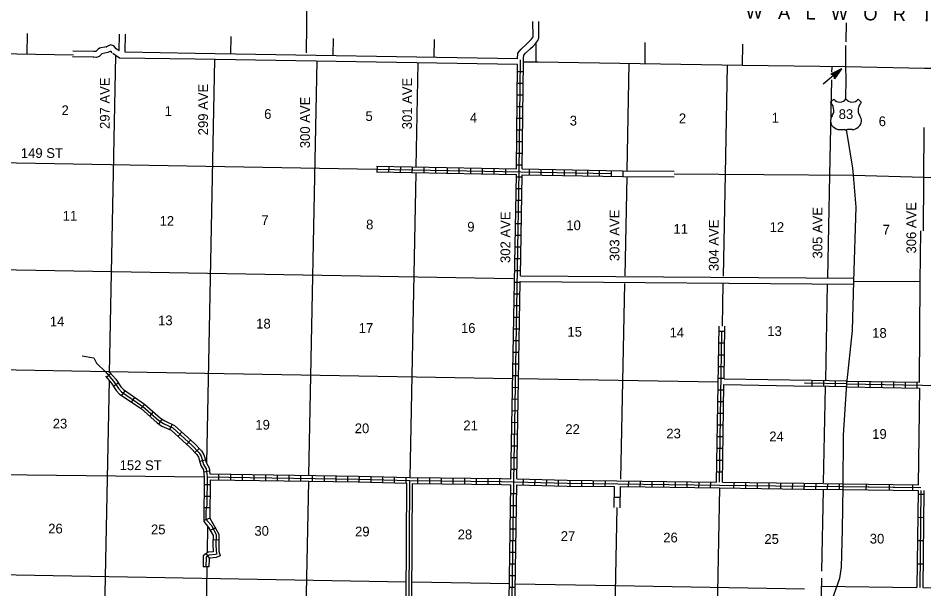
# Model space of a CAD drawing. Extents: x 1142892 to 1570202, y 16283729 to 16658946.
# Drawn here: x 1325684 to 1372098, y 16413088 to 16442353 of the extents above; entities that cross this region are included whole.
import ezdxf

# ---------------------------------------------------------------- set-up
doc = ezdxf.new("R2010")
doc.units = 0
for name, color, linetype in [('L10', 7, 'Continuous'), ('L11', 7, 'Continuous'), ('L13', 7, 'Continuous'), ('L14', 7, 'Continuous'), ('L2', 7, 'Continuous'), ('L28', 7, 'Continuous'), ('L3', 7, 'Continuous'), ('L30', 7, 'Continuous'), ('L50', 7, 'Continuous'), ('L8', 7, 'Continuous'), ('L9', 7, 'Continuous')]:
    doc.layers.add(name, color=color, linetype=linetype)

msp = doc.modelspace()

# ---------------------------------------------------------------- linework, layer by layer
at = {"layer": 'L10'}
for p, q in [((1351282, 16440271), (1334758, 16440543)), ((1351274, 16439972), (1334751, 16440243))]:
    msp.add_line(p, q, dxfattribs=at)
msp.add_lwpolyline([(1371875, 16423688), (1371908, 16428846), (1371937, 16431440)], dxfattribs=at)
at = {"layer": 'L11'}
for p, q in [((1329779, 16440766), (1329663, 16440638)), ((1329860, 16440813), (1329779, 16440766)), ((1330209, 16440883), (1329860, 16440813)), ((1330193, 16440876), (1330226, 16440886)), ((1330411, 16440975), (1330209, 16440883)), ((1330589, 16440934), (1330411, 16440975)), ((1330717, 16440777), (1330589, 16440934)), ((1330865, 16440675), (1330717, 16440777)), ((1329557, 16440344), (1328478, 16440362)), ((1329562, 16440644), (1328483, 16440662)), ((1329705, 16440329), (1329545, 16440345)), ((1329545, 16440345), (1329557, 16440344)), ((1329663, 16440638), (1329562, 16440644)), ((1329831, 16440377), (1329705, 16440329)), ((1329968, 16440528), (1329831, 16440377)), ((1330285, 16440592), (1329968, 16440528)), ((1330317, 16440603), (1330285, 16440592)), ((1330430, 16440654), (1330317, 16440603)), ((1330499, 16440570), (1330430, 16440654)), ((1330871, 16440307), (1330530, 16440542)), ((1334751, 16440243), (1330871, 16440307)), ((1334758, 16440543), (1331163, 16440603)), ((1356677, 16434527), (1359305, 16434512)), ((1356677, 16434227), (1359305, 16434212)), ((1351417, 16428846), (1368504, 16428720)), ((1351425, 16429146), (1368513, 16429020)), ((1361867, 16423863), (1366337, 16423782)), ((1361850, 16423563), (1366335, 16423482)), ((1366842, 16413223), (1371741, 16413163)), ((1372041, 16413155), (1375413, 16413119))]:
    msp.add_line(p, q, dxfattribs=at)
for points in [[(1371875, 16423388), (1371808, 16418430)], [(1345464, 16408034), (1345567, 16412521), (1345600, 16418505)], [(1345764, 16408029), (1345867, 16412521), (1345900, 16418496)]]:
    msp.add_lwpolyline(points, dxfattribs=at)
at = {"layer": 'L13'}
for p, q in [((1330676, 16440438), (1330349, 16424155)), ((1335749, 16440227), (1335334, 16419530)), ((1340998, 16440141), (1340567, 16418913)), ((1346173, 16440055), (1346067, 16434722)), ((1356983, 16440030), (1356874, 16434523)), ((1362025, 16439947), (1361912, 16434345)), ((1367375, 16439838), (1367366, 16439588)), ((1367358, 16439188), (1367263, 16434305)), ((1324184, 16434963), (1344050, 16434613)), ((1346059, 16434422), (1345750, 16418796)), ((1359305, 16434364), (1368491, 16434295)), ((1361912, 16434345), (1361808, 16429130)), ((1367262, 16434305), (1367158, 16429030)), ((1368491, 16434296), (1372096, 16434201)), ((1356868, 16434224), (1356767, 16429138)), ((1372096, 16434201), (1380808, 16433972)), ((1319866, 16429554), (1351050, 16429005)), ((1356758, 16428746), (1356558, 16418721)), ((1361800, 16428755), (1361755, 16426557)), ((1367150, 16428730), (1367058, 16423771)), ((1368508, 16428871), (1371908, 16428846)), ((1316126, 16424488), (1330351, 16424239)), ((1330334, 16424238), (1351025, 16423880)), ((1330342, 16423786), (1330043, 16408580)), ((1351325, 16423871), (1361558, 16423696)), ((1367041, 16423455), (1366941, 16418521)), ((1322368, 16418980), (1335226, 16418838)), ((1340559, 16418613), (1340325, 16406657)), ((1361625, 16418263), (1361316, 16402796)), ((1366941, 16418171), (1366858, 16414005)), ((1356194, 16407983), (1356382, 16417253)), ((1335384, 16414946), (1335401, 16416280)), ((1320139, 16413901), (1345575, 16413455)), ((1335184, 16403180), (1335367, 16414221)), ((1345875, 16413446), (1350859, 16413363)), ((1366850, 16413646), (1366791, 16410455)), ((1351159, 16413355), (1356301, 16413269)), ((1356301, 16413266), (1365975, 16413096))]:
    msp.add_line(p, q, dxfattribs=at)
msp.add_lwpolyline([(1372078, 16431438), (1372113, 16436749)], dxfattribs=at)
at = {"layer": 'L2'}
for points in [[(1315901, 16440688), (1328518, 16440476)], [(1351600, 16440113), (1352334, 16440105), (1362792, 16439938), (1368100, 16439880)]]:
    msp.add_lwpolyline(points, dxfattribs=at)
at = {"layer": 'L28'}
for p, q in [((1367875, 16439747), (1366941, 16438963)), ((1367875, 16439747), (1367325, 16439480)), ((1367325, 16439480), (1367500, 16439430)), ((1367816, 16439713), (1367375, 16439488)), ((1367766, 16439663), (1367391, 16439480)), ((1367708, 16439622), (1367425, 16439480)), ((1367641, 16439580), (1367458, 16439463)), ((1367583, 16439513), (1367483, 16439455)), ((1367525, 16439463), (1367491, 16439447)), ((1367525, 16439247), (1367500, 16439430)), ((1367583, 16439480), (1367508, 16439388)), ((1367708, 16439588), (1367516, 16439338)), ((1367658, 16439555), (1367516, 16439372)), ((1367558, 16439463), (1367516, 16439422)), ((1367875, 16439747), (1367525, 16439247)), ((1367766, 16439647), (1367525, 16439305)), ((1367816, 16439672), (1367533, 16439288)), ((1367666, 16439572), (1367550, 16439472)), ((1367633, 16439547), (1367550, 16439472))]:
    msp.add_line(p, q, dxfattribs=at)
at = {"layer": 'L3'}
for p, q in [((1367321, 16438047), (1367488, 16438203)), ((1368887, 16438047), (1368730, 16438203)), ((1367467, 16437733), (1367467, 16437733)), ((1368741, 16437723), (1368741, 16437744)), ((1367394, 16437347), (1367404, 16437358)), ((1368814, 16437347), (1368814, 16437347)), ((1367455, 16436781), (1367440, 16436795)), ((1367791, 16436637), (1368031, 16436637)), ((1368417, 16436637), (1368177, 16436637)), ((1368730, 16436763), (1368751, 16436783))]:
    msp.add_line(p, q, dxfattribs=at)
for points in [[(1368091, 16438230), (1368108, 16439222), (1368100, 16439880)], [(1368100, 16439880), (1372133, 16439780), (1374341, 16439780)], [(1368450, 16434663), (1368126, 16436637)], [(1367958, 16418330), (1367975, 16420971), (1368150, 16423596), (1368441, 16426330), (1368508, 16428871), (1368625, 16432663), (1368491, 16434296), (1368450, 16434663)], [(1366616, 16399155), (1366683, 16402521), (1366758, 16407796), (1366791, 16410455), (1366925, 16411021), (1367300, 16412238), (1367783, 16413630), (1367875, 16414205), (1367933, 16416138), (1367958, 16418330)]]:
    msp.add_lwpolyline(points, dxfattribs=at)
for centre, radius, start, end in [((1366724, 16437573), 760, 12.2898, 38.4098), ((1367792, 16438421), 378, 215.686, 325.8081), ((1368417, 16438421), 378, 214.1946, 324.6567), ((1369486, 16437573), 760, 141.5921, 166.9359), ((1367024, 16437614), 459, 326.0856, 14.9121), ((1369185, 16437614), 459, 166.7494, 215.1852), ((1367721, 16437094), 411, 141.5649, 226.8935), ((1368489, 16437094), 411, 310.3398, 38.2936), ((1367793, 16437108), 470, 224.0239, 270.001), ((1368028, 16436560), 78.3, 10.3707, 90.0011), ((1368182, 16436560), 78.3, 90.0011, 169.6314), ((1368417, 16437108), 470, 270.0011, 311.9899)]:
    msp.add_arc(centre, radius, start, end, dxfattribs=at)
at = {"layer": 'L50'}
for p, q in [((1340459, 16440572), (1340526, 16446263)), ((1368108, 16441138), (1368125, 16442113)), ((1326143, 16440505), (1326168, 16441572)), ((1330865, 16440675), (1330885, 16441533)), ((1331163, 16440603), (1331185, 16441525)), ((1336580, 16440513), (1336601, 16441405)), ((1341821, 16440427), (1341842, 16441313)), ((1346996, 16440342), (1347017, 16441255)), ((1352225, 16440113), (1352234, 16441097)), ((1357808, 16440030), (1357817, 16441105)), ((1362808, 16439938), (1362817, 16441013)), ((1368100, 16439880), (1368091, 16440955))]:
    msp.add_line(p, q, dxfattribs=at)
for points in [[(1351282, 16440271), (1351292, 16440563), (1351467, 16440755), (1351734, 16441013), (1351859, 16441138), (1351975, 16441263), (1352059, 16441355), (1352075, 16441405), (1352059, 16442180)], [(1351575, 16440113), (1351584, 16440297), (1351592, 16440447), (1351684, 16440555), (1351934, 16440797), (1352075, 16440922), (1352209, 16441063), (1352309, 16441205), (1352375, 16441338), (1352359, 16442180)]]:
    msp.add_lwpolyline(points, dxfattribs=at)
at = {"layer": 'L8'}
for p, q in [((1351267, 16439622), (1351567, 16439622)), ((1351267, 16439022), (1351567, 16439022)), ((1351259, 16438422), (1351559, 16438422)), ((1351250, 16437822), (1351550, 16437822)), ((1351242, 16437222), (1351542, 16437222)), ((1351242, 16436622), (1351542, 16436622)), ((1351234, 16436022), (1351534, 16436022)), ((1351225, 16435422), (1351525, 16435422)), ((1344050, 16434763), (1351217, 16434630)), ((1344075, 16434763), (1344067, 16434463)), ((1344675, 16434755), (1344667, 16434455)), ((1345275, 16434738), (1345267, 16434438)), ((1345875, 16434730), (1345867, 16434430)), ((1351217, 16434822), (1351517, 16434822)), ((1344050, 16434613), (1356067, 16434388)), ((1344050, 16434463), (1351217, 16434329)), ((1346475, 16434722), (1346467, 16434422)), ((1347075, 16434705), (1347067, 16434405)), ((1347675, 16434697), (1347667, 16434396)), ((1348275, 16434688), (1348267, 16434388)), ((1348867, 16434672), (1348867, 16434372)), ((1349467, 16434663), (1349467, 16434363)), ((1350067, 16434647), (1350067, 16434346)), ((1350667, 16434638), (1350667, 16434338)), ((1351517, 16434622), (1356677, 16434527)), ((1351517, 16434322), (1356677, 16434227)), ((1351867, 16434613), (1351867, 16434313)), ((1352467, 16434605), (1352467, 16434305)), ((1353067, 16434597), (1353067, 16434296)), ((1353667, 16434580), (1353667, 16434280)), ((1354267, 16434572), (1354267, 16434272)), ((1354867, 16434563), (1354867, 16434263)), ((1355467, 16434547), (1355467, 16434247)), ((1356067, 16434538), (1356067, 16434238)), ((1356677, 16434527), (1356677, 16434227)), ((1351209, 16434222), (1351509, 16434222)), ((1351200, 16433622), (1351500, 16433622)), ((1351192, 16433021), (1351492, 16433021)), ((1351184, 16432421), (1351484, 16432421)), ((1351167, 16431821), (1351467, 16431821)), ((1351159, 16431221), (1351459, 16431221)), ((1351150, 16430621), (1351450, 16430621)), ((1351134, 16430021), (1351434, 16430021)), ((1351125, 16429421), (1351425, 16429421)), ((1351117, 16428821), (1351417, 16428821)), ((1351109, 16428221), (1351409, 16428221)), ((1351092, 16427621), (1351392, 16427621)), ((1351084, 16427021), (1351384, 16427021)), ((1351075, 16426430), (1351375, 16426421)), ((1361475, 16418563), (1361604, 16426559)), ((1361867, 16423863), (1361903, 16426555)), ((1361600, 16426296), (1361900, 16426296)), ((1361625, 16418563), (1361750, 16426296)), ((1351059, 16425830), (1351359, 16425821)), ((1361592, 16425696), (1361892, 16425696)), ((1351050, 16425230), (1351350, 16425221)), ((1361583, 16425096), (1361883, 16425096)), ((1351042, 16424630), (1351342, 16424621)), ((1330209, 16423930), (1330434, 16424130)), ((1361575, 16424496), (1361875, 16424496)), ((1330568, 16423480), (1330818, 16423646)), ((1351034, 16424030), (1351334, 16424021)), ((1361558, 16423896), (1361858, 16423896)), ((1368150, 16423596), (1365975, 16423638)), ((1368150, 16423746), (1366337, 16423781)), ((1366350, 16423780), (1366350, 16423480)), ((1366950, 16423771), (1366950, 16423471)), ((1367550, 16423755), (1367550, 16423455)), ((1368150, 16423446), (1368150, 16423746)), ((1368750, 16423438), (1368750, 16423738)), ((1369350, 16423430), (1369350, 16423730)), ((1369950, 16423413), (1369950, 16423713)), ((1370550, 16423405), (1370550, 16423705)), ((1371150, 16423396), (1371150, 16423696)), ((1371750, 16423388), (1371750, 16423688)), ((1331001, 16422996), (1331168, 16423238)), ((1351017, 16423430), (1351317, 16423421)), ((1361550, 16423296), (1361850, 16423296)), ((1361775, 16418555), (1361850, 16423563)), ((1368150, 16423446), (1366335, 16423481)), ((1331492, 16422655), (1331659, 16422905)), ((1351009, 16422830), (1351309, 16422821)), ((1361542, 16422696), (1361842, 16422696)), ((1331976, 16422330), (1332176, 16422555)), ((1351000, 16422230), (1351300, 16422221)), ((1332426, 16421938), (1332626, 16422163)), ((1332901, 16421538), (1333067, 16421788)), ((1361533, 16422096), (1361833, 16422096)), ((1333451, 16421255), (1333584, 16421521)), ((1350992, 16421630), (1351292, 16421621)), ((1361525, 16421496), (1361825, 16421496)), ((1333876, 16420896), (1334076, 16421121)), ((1350975, 16421030), (1351275, 16421021)), ((1361517, 16420896), (1361817, 16420896)), ((1334317, 16420496), (1334526, 16420721)), ((1350967, 16420430), (1351267, 16420421)), ((1334742, 16420080), (1334959, 16420288)), ((1361500, 16420296), (1361800, 16420296)), ((1334992, 16419630), (1335276, 16419713)), ((1350959, 16419830), (1351259, 16419821)), ((1361492, 16419696), (1361792, 16419696)), ((1335192, 16419096), (1335492, 16419138)), ((1335976, 16418680), (1335976, 16418980)), ((1336576, 16418671), (1336576, 16418971)), ((1337176, 16418663), (1337176, 16418963)), ((1337776, 16418655), (1337776, 16418955)), ((1338376, 16418646), (1338376, 16418946)), ((1350942, 16419230), (1351242, 16419221)), ((1361483, 16419096), (1361783, 16419096)), ((1338976, 16418630), (1338976, 16418930)), ((1339576, 16418621), (1339576, 16418921)), ((1340176, 16418613), (1340176, 16418913)), ((1340776, 16418605), (1340776, 16418905)), ((1341376, 16418596), (1341376, 16418896)), ((1341976, 16418588), (1341976, 16418888)), ((1342576, 16418580), (1342576, 16418880)), ((1343167, 16418571), (1343175, 16418871)), ((1343767, 16418555), (1343775, 16418855)), ((1344367, 16418538), (1344375, 16418838)), ((1344967, 16418521), (1344975, 16418821)), ((1345567, 16418505), (1345575, 16418805)), ((1346175, 16418488), (1346175, 16418788)), ((1346775, 16418488), (1346775, 16418788)), ((1347375, 16418480), (1347375, 16418780)), ((1347975, 16418471), (1347975, 16418771)), ((1348575, 16418463), (1348575, 16418763)), ((1349175, 16418463), (1349175, 16418763)), ((1349775, 16418455), (1349775, 16418755)), ((1350375, 16418446), (1350375, 16418746)), ((1351567, 16418421), (1351575, 16418721)), ((1352167, 16418405), (1352175, 16418705)), ((1352767, 16418388), (1352775, 16418688)), ((1353367, 16418371), (1353375, 16418671)), ((1353967, 16418363), (1353975, 16418663)), ((1354567, 16418355), (1354575, 16418655)), ((1355167, 16418346), (1355175, 16418646)), ((1355767, 16418338), (1355775, 16418638)), ((1356967, 16418321), (1356975, 16418621)), ((1357567, 16418313), (1357575, 16418613)), ((1358167, 16418305), (1358175, 16418605)), ((1358767, 16418296), (1358775, 16418596)), ((1359367, 16418288), (1359375, 16418588)), ((1359967, 16418288), (1359975, 16418588)), ((1360567, 16418280), (1360575, 16418580)), ((1361167, 16418271), (1361175, 16418571)), ((1362367, 16418255), (1362375, 16418555)), ((1362967, 16418246), (1362975, 16418546)), ((1363567, 16418238), (1363575, 16418538)), ((1364167, 16418230), (1364175, 16418530)), ((1364766, 16418221), (1364775, 16418521)), ((1365366, 16418213), (1365375, 16418513)), ((1365966, 16418205), (1365975, 16418505)), ((1366566, 16418196), (1366575, 16418496)), ((1367166, 16418188), (1367175, 16418488)), ((1335517, 16418430), (1335217, 16418430)), ((1356232, 16417255), (1356250, 16418338)), ((1356531, 16417252), (1356550, 16418330)), ((1367766, 16418180), (1367775, 16418480)), ((1367958, 16418330), (1371950, 16418280)), ((1335517, 16417830), (1335217, 16417830)), ((1350925, 16417971), (1351225, 16417971)), ((1356241, 16417788), (1356541, 16417788)), ((1335509, 16417246), (1335226, 16417246)), ((1350917, 16417371), (1351217, 16417371)), ((1335476, 16416705), (1335201, 16416588)), ((1350909, 16416771), (1351209, 16416771)), ((1335817, 16416221), (1335551, 16416096)), ((1350900, 16416171), (1351200, 16416171)), ((1335967, 16415588), (1335667, 16415596)), ((1350892, 16415571), (1351192, 16415571)), ((1335492, 16414655), (1335317, 16414896)), ((1350884, 16414971), (1351184, 16414971)), ((1350875, 16414371), (1351175, 16414371)), ((1335459, 16414221), (1335159, 16414221)), ((1350867, 16413771), (1351167, 16413771)), ((1350859, 16413171), (1351159, 16413171))]:
    msp.add_line(p, q, dxfattribs=at)
for points in [[(1351084, 16418571), (1351367, 16434488), (1351425, 16440222)], [(1351217, 16434630), (1351274, 16439972)], [(1351517, 16434622), (1351575, 16440113)], [(1350934, 16418730), (1351217, 16434329)], [(1351425, 16429146), (1351517, 16434322)], [(1351234, 16418730), (1351417, 16428846)], [(1328959, 16425030), (1329559, 16424938), (1329709, 16424655), (1330159, 16424213), (1330576, 16423746), (1330826, 16423355), (1330976, 16423188), (1332076, 16422446), (1332892, 16421721), (1333126, 16421571), (1333609, 16421346), (1334609, 16420438), (1334959, 16420071), (1335067, 16419896), (1335192, 16419471), (1335326, 16419246), (1335376, 16418838)], [(1330382, 16424185), (1330693, 16423838), (1330942, 16423446), (1331076, 16423305), (1332167, 16422563), (1332984, 16421838), (1333201, 16421705), (1333692, 16421471), (1334717, 16420546), (1335076, 16420163), (1335209, 16419955), (1335334, 16419530), (1335467, 16419296), (1335508, 16418988)], [(1330163, 16423987), (1330459, 16423655), (1330709, 16423263), (1330876, 16423071), (1331984, 16422330), (1332801, 16421605), (1333051, 16421438), (1333526, 16421221), (1334501, 16420330), (1334842, 16419980), (1334926, 16419838), (1335051, 16419413), (1335184, 16419196), (1335226, 16418821)], [(1366016, 16423638), (1365991, 16423638)], [(1368150, 16423746), (1371875, 16423688)], [(1368150, 16423596), (1372025, 16423530), (1375308, 16423488)], [(1368150, 16423446), (1371875, 16423388)], [(1335508, 16418988), (1343109, 16418871), (1345750, 16418796), (1350459, 16418746), (1350934, 16418730)], [(1335226, 16418838), (1335201, 16416546)], [(1335376, 16418838), (1335359, 16417405), (1335309, 16417096), (1335301, 16416738), (1335359, 16416596), (1335609, 16416321), (1335826, 16415863), (1335817, 16415405), (1335826, 16415005), (1335859, 16414871), (1335801, 16414846), (1335467, 16414821), (1335317, 16414713), (1335309, 16414221)], [(1335376, 16418838), (1343109, 16418721), (1345750, 16418646), (1350459, 16418596), (1353825, 16418513), (1361625, 16418413), (1365925, 16418355), (1367958, 16418330)], [(1335526, 16418688), (1335501, 16416696)], [(1335526, 16418688), (1343109, 16418571), (1345600, 16418505)], [(1345500, 16403113), (1345717, 16412521), (1345750, 16418646)], [(1345900, 16418496), (1350459, 16418446), (1350934, 16418430)], [(1350834, 16402896), (1350909, 16406480), (1351084, 16418571)], [(1351234, 16418730), (1353825, 16418663), (1361475, 16418563)], [(1361775, 16418555), (1365925, 16418505), (1367958, 16418480)], [(1350684, 16403046), (1350759, 16406488), (1350934, 16418430)], [(1350984, 16403038), (1351059, 16406480), (1351234, 16418430)], [(1351234, 16418430), (1353825, 16418363), (1356250, 16418338)], [(1356550, 16418330), (1361625, 16418263), (1365925, 16418205), (1367958, 16418180)], [(1335501, 16416713), (1335976, 16415896), (1335967, 16415405), (1335976, 16415021), (1336034, 16414780), (1335834, 16414696), (1335517, 16414671), (1335467, 16414638), (1335459, 16414221)], [(1335201, 16416546), (1335434, 16416238), (1335676, 16415830), (1335667, 16415405), (1335676, 16414988), (1335417, 16414971), (1335167, 16414788), (1335159, 16414221)]]:
    msp.add_lwpolyline(points, dxfattribs=at)
at = {"layer": 'L9'}
for p, q in [((1367954, 16418181), (1367958, 16418479)), ((1367956, 16418330), (1371806, 16418280)), ((1367958, 16418480), (1371808, 16418430)), ((1367958, 16418180), (1371800, 16418130)), ((1369147, 16418165), (1369151, 16418463)), ((1370340, 16418150), (1370344, 16418448)), ((1371534, 16418134), (1371537, 16418432)), ((1371950, 16418128), (1371891, 16413161)), ((1372096, 16417932), (1371798, 16417936)), ((1372082, 16416739), (1371784, 16416742)), ((1372068, 16415546), (1371770, 16415549)), ((1372054, 16414353), (1371756, 16414356))]:
    msp.add_line(p, q, dxfattribs=at)
for points in [[(1371800, 16418130), (1371741, 16413163)], [(1372100, 16418130), (1372041, 16413155)]]:
    msp.add_lwpolyline(points, dxfattribs=at)

# ---------------------------------------------------------------- texts
at = {"layer": 'L14'}
for s, p in [('2', (1327909, 16437380)), ('1', (1333192, 16437338)), ('6', (1338292, 16437188)), ('5', (1343484, 16437080)), ('4', (1348834, 16436997)), ('3', (1353950, 16436847)), ('2', (1359542, 16436963)), ('1', (1364300, 16436997)), ('6', (1369783, 16436813)), ('11', (1327968, 16431971)), ('12', (1332934, 16431705)), ('7', (1338151, 16431746)), ('8', (1343517, 16431521)), ('10', (1353775, 16431480)), ('9', (1348700, 16431405)), ('11', (1359267, 16431296)), ('12', (1364192, 16431388)), ('7', (1369983, 16431255)), ('14', (1327311, 16426552)), ('13', (1332859, 16426605)), ('18', (1337884, 16426438)), ('17', (1343134, 16426213)), ('16', (1348375, 16426213)), ('15', (1353834, 16426021)), ('14', (1359067, 16425980)), ('13', (1364075, 16426055)), ('18', (1369450, 16425963)), ('23', (1327459, 16421313)), ('19', (1337842, 16421255)), ('20', (1342934, 16421071)), ('21', (1348500, 16421221)), ('22', (1353725, 16421030)), ('23', (1358900, 16420805)), ('19', (1369450, 16420780)), ('24', (1364175, 16420655)), ('26', (1327226, 16415930)), ('25', (1332492, 16415888)), ('30', (1337792, 16415813)), ('29', (1342950, 16415780)), ('28', (1348209, 16415630)), ('27', (1353492, 16415546)), ('26', (1358742, 16415471)), ('25', (1363925, 16415396)), ('30', (1369325, 16415413))]:
    msp.add_text(s, height=500, rotation=0, dxfattribs=at).set_placement(p)
at = {"layer": 'L3'}
msp.add_text('83', height=500, rotation=0, dxfattribs=at).set_placement((1367733, 16437180))
at = {"layer": 'L30'}
for s, rotation, p in [('297 AVE', 90, (1330376, 16436669)), ('299 AVE', 90, (1335414, 16436346)), ('301 AVE', 90, (1345865, 16436654)), ('300 AVE', 90, (1340637, 16435685)), ('149 ST', 0, (1325825, 16435184)), ('306 AVE', 90, (1371703, 16430284)), ('302 AVE', 90, (1350903, 16429799)), ('303 AVE', 90, (1356496, 16429892)), ('305 AVE', 90, (1366896, 16430030)), ('304 AVE', 90, (1361581, 16429383)), ('152 ST', 0, (1330886, 16419177))]:
    msp.add_text(s, height=500, rotation=rotation, dxfattribs=at).set_placement(p)
at = {"layer": 'L50'}
msp.add_text('W   A   L   W   O   R   T   H      C   O   U   N   T   Y', height=699.98, rotation=359.1566, dxfattribs=at).set_placement((1362958, 16442330))

doc.saveas('drawing.dxf')
